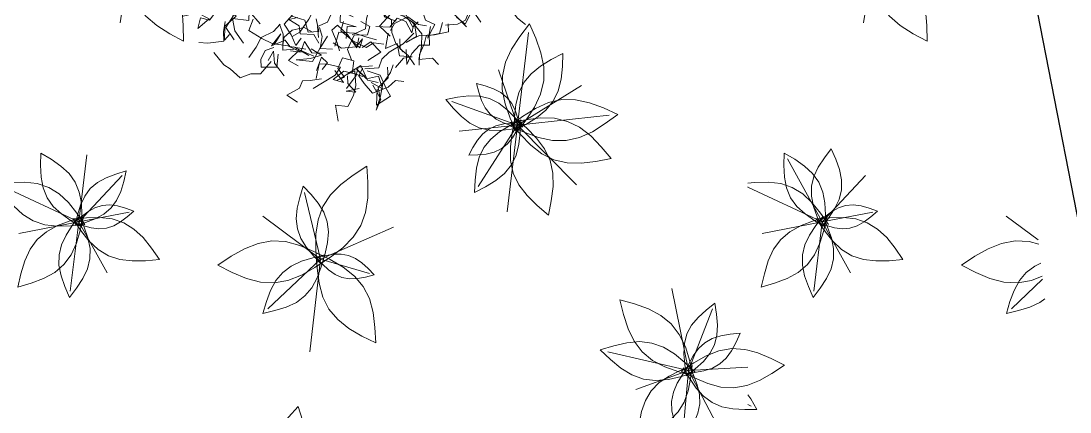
# Model space of a CAD drawing. Header units: metres. Extents: x 0 to 46.1, y -33.1 to 1.9.
# Drawn here: x 40.045 to 42.866, y -11.491 to -10.44 of the extents above; entities that cross this region are included whole.
import ezdxf

# ---------------------------------------------------------------- set-up
doc = ezdxf.new("R2010")
doc.units = ezdxf.units.M
doc.header["$LTSCALE"] = 0.02
doc.layers.add('AB_EXT_MASSIF', color=8, linetype='Continuous', lineweight=9)
doc.layers.add('BLOC_FEUILLAGE', color=7, linetype='Continuous', lineweight=13)
doc.layers.add('ARCHIBOOKS_ARBRE', color=7, linetype='Continuous')
doc.layers.add('SITE', color=7, linetype='Continuous', lineweight=25, true_color=0x000000)

# ---------------------------------------------------------------- blocks, each defined once
blk = doc.blocks.new('AB_ALPHA_7b87773eaf7dd805')
at = {"layer": 'BLOC_FEUILLAGE', "color": 8, "lineweight": 13, "true_color": 0x878787, "transparency": 33554572}
for points in [[(0.6856, -2.087), (0.724, -2.1488), (0.8027, -2.2199), (0.8979, -2.2644), (0.9511, -2.3322), (1.0037, -2.3737)], [(-1.0798, -2.1242), (-1.0538, -2.226), (-1.0174, -2.2642), (-0.9588, -2.3144), (-1.0105, -2.3958), (-0.9555, -2.4784)], [(0.2022, -2.4951), (0.2713, -2.4556), (0.2579, -2.3686), (0.1875, -2.3214), (0.1051, -2.2881), (0.0824, -2.204), (0.1482, -2.1212)], [(0.5395, -2.3249), (0.598, -2.3723), (0.6332, -2.3038), (0.5581, -2.2789), (0.5066, -2.228), (0.5974, -2.1798), (0.6867, -2.1492)], [(0.6451, -2.2207), (0.6787, -2.1616), (0.6843, -2.2291), (0.652, -2.284), (0.7033, -2.3592)], [(-0.9078, -2.2376), (-1.0065, -2.2725), (-0.9416, -2.3182), (-1.0182, -2.3865), (-1.0203, -2.4797), (-0.9856, -2.4425)], [(-0.3892, -2.1875), (-0.4172, -2.2691), (-0.453, -2.338), (-0.5134, -2.427), (-0.5645, -2.4563)], [(-0.1623, -2.4442), (-0.0724, -2.4038), (-0.0655, -2.3367), (-0.0474, -2.2712), (0.0245, -2.2302), (0.0841, -2.2174), (0.1322, -2.2418)], [(0.1351, -2.3515), (0.0545, -2.3229), (0.1079, -2.2435), (0.0863, -2.1975), (0.0037, -2.2019), (-0.0387, -2.229), (-0.0702, -2.2778)], [(0.1819, -2.5573), (0.133, -2.5029), (0.1048, -2.4281), (0.1024, -2.3423), (0.0465, -2.3079), (0.0604, -2.2417)], [(0.5922, -2.2356), (0.623, -2.2889), (0.6017, -2.3451), (0.5464, -2.3722), (0.4651, -2.3791)], [(0.6073, -2.3907), (0.5426, -2.3221), (0.49, -2.2757), (0.5532, -2.258), (0.4805, -2.1925)], [(-1.086, -2.2982), (-1.1209, -2.3464), (-1.1817, -2.3303), (-1.1998, -2.401), (-1.1227, -2.337), (-1.2011, -2.2971), (-1.2983, -2.3176)], [(-0.7807, -2.3694), (-0.8532, -2.284), (-0.8573, -2.3474), (-0.9666, -2.3353), (-0.9507, -2.4168), (-0.8922, -2.4994)], [(-0.6258, -2.272), (-0.5457, -2.2904), (-0.6194, -2.3731), (-0.5723, -2.4433), (-0.5397, -2.5158), (-0.5053, -2.4669)], [(-0.5261, -2.3275), (-0.5884, -2.3407), (-0.5185, -2.3835), (-0.5114, -2.4375), (-0.4184, -2.4427), (-0.3856, -2.4998)], [(-0.568, -2.3178), (-0.4808, -2.3444), (-0.4563, -2.4264), (-0.3864, -2.4217), (-0.404, -2.3365)], [(-0.389, -2.4608), (-0.3941, -2.3871), (-0.3274, -2.3581), (-0.2931, -2.2855)], [(-0.2015, -2.4696), (-0.1946, -2.3879), (-0.135, -2.3905), (-0.2412, -2.3581), (-0.2408, -2.2853), (-0.154, -2.3229)], [(0.0939, -2.4519), (0.023, -2.3854), (0.0987, -2.3028), (0.2017, -2.3121), (0.2454, -2.393), (0.2833, -2.3577)], [(0.0953, -2.4159), (0.1223, -2.368), (0.2137, -2.3222), (0.2842, -2.3749), (0.3373, -2.3837)], [(0.305, -2.2662), (0.332, -2.3457), (0.3954, -2.3739), (0.3444, -2.4663)], [(-1.0152, -2.3534), (-1.027, -2.4237), (-1.0254, -2.4875), (-1.1312, -2.5011), (-1.1918, -2.4951)], [(-0.6462, -2.3727), (-0.6896, -2.4218), (-0.773, -2.4617), (-0.8071, -2.5272), (-0.8564, -2.5955)], [(-0.8273, -2.3378), (-0.8555, -2.4157), (-0.77, -2.4692), (-0.699, -2.5031), (-0.5942, -2.518), (-0.5035, -2.5605), (-0.5751, -2.5518)], [(-0.6495, -2.3733), (-0.6251, -2.4392), (-0.6278, -2.5467), (-0.529, -2.5381), (-0.4519, -2.5822)], [(-0.6279, -2.5098), (-0.6179, -2.4591), (-0.5657, -2.4136), (-0.484, -2.3939), (-0.4292, -2.4258)], [(-0.2947, -2.5398), (-0.3776, -2.5368), (-0.3624, -2.4545), (-0.3807, -2.395)], [(-0.2471, -2.5522), (-0.263, -2.498), (-0.2985, -2.4129), (-0.2601, -2.3797), (-0.1927, -2.4409), (-0.1298, -2.5311), (-0.1166, -2.4649)], [(0.0504, -2.5059), (-0.0149, -2.4974), (-0.0675, -2.5284), (-0.1569, -2.4838), (-0.2387, -2.4176), (-0.2203, -2.3534)], [(-0.1665, -2.6118), (-0.1933, -2.5421), (-0.1472, -2.4465), (-0.0582, -2.4449), (-0.0424, -2.3875), (-0.1032, -2.354)], [(-0.0015, -2.3873), (0.0922, -2.3919), (0.1408, -2.3331), (0.2001, -2.3544), (0.2407, -2.4295), (0.2513, -2.3805)], [(0.3647, -2.3883), (0.3571, -2.4402), (0.3579, -2.5145), (0.2911, -2.5135), (0.24, -2.5703), (0.206, -2.6444), (0.2017, -2.5429)], [(0.4839, -2.3706), (0.486, -2.4233), (0.3921, -2.4451), (0.2922, -2.4493), (0.2249, -2.4811)], [(0.2375, -2.3514), (0.3065, -2.4371), (0.3054, -2.5215), (0.2873, -2.6105), (0.3794, -2.6008), (0.4181, -2.644)], [(0.4467, -2.3616), (0.4265, -2.4357), (0.3364, -2.4532), (0.3219, -2.5077), (0.2905, -2.5753), (0.2894, -2.648)], [(-0.6817, -2.5012), (-0.6415, -2.4366), (-0.7046, -2.518), (-0.6111, -2.4805), (-0.5815, -2.522), (-0.4722, -2.5397)], [(-0.3272, -2.4528), (-0.3793, -2.5347), (-0.4279, -2.6225), (-0.5379, -2.6127), (-0.4413, -2.6036), (-0.3674, -2.5806), (-0.4377, -2.5372)], [(0.0023, -2.4778), (-0.0627, -2.4605), (-0.145, -2.4328), (-0.2501, -2.4251), (-0.2783, -2.5198)], [(0.2521, -2.4333), (0.1805, -2.5041), (0.0866, -2.5601), (0.0373, -2.6072), (0.0168, -2.6665), (-0.077, -2.6732)], [(0.0815, -2.4324), (0.0636, -2.5366), (0.1403, -2.5016), (0.1561, -2.5862), (0.2424, -2.5909), (0.1841, -2.6008), (0.1291, -2.6628)], [(-0.66, -2.5733), (-0.6681, -2.6621), (-0.7728, -2.6621), (-0.7761, -2.6091), (-0.7471, -2.5503), (-0.6876, -2.5287)], [(-0.3345, -2.5672), (-0.4319, -2.5655), (-0.4814, -2.4886), (-0.5038, -2.5509), (-0.5532, -2.5246)], [(-0.2885, -2.4982), (-0.2331, -2.5326), (-0.1352, -2.5248), (-0.0924, -2.4702), (-0.1102, -2.5305), (-0.1615, -2.4873)], [(-0.0949, -2.5296), (-0.037, -2.4916), (0.0303, -2.5605), (-0.0565, -2.6164)], [(0.1585, -2.4713), (0.1602, -2.5387), (0.2149, -2.5826), (0.2571, -2.6465)], [(-0.7053, -2.6238), (-0.7788, -2.7064), (-0.8428, -2.7049), (-0.9144, -2.7321), (-0.981, -2.673), (-1.0247, -2.6459), (-1.091, -2.5623)], [(-0.726, -2.6161), (-0.6903, -2.5527), (-0.6849, -2.6354), (-0.6199, -2.7202)], [(-0.524, -2.6515), (-0.5892, -2.6169), (-0.5161, -2.5444), (-0.4708, -2.5658), (-0.4187, -2.5874)], [(-0.3629, -2.6771), (-0.3282, -2.6313), (-0.3688, -2.595), (-0.4015, -2.6841)], [(-0.1618, -2.7039), (-0.1499, -2.618), (-0.226, -2.5977), (-0.2588, -2.6693), (-0.2133, -2.729), (-0.2626, -2.7489)], [(-0.4047, -2.7378), (-0.3827, -2.639), (-0.3279, -2.6421), (-0.2389, -2.6611), (-0.2766, -2.7147), (-0.3604, -2.7656), (-0.4229, -2.8055)], [(-0.2482, -2.7445), (-0.1683, -2.6903), (-0.1027, -2.6497), (-0.0585, -2.7485), (0.0125, -2.765)], [(-0.0253, -2.6519), (-0.122, -2.6603), (-0.1353, -2.718), (-0.2002, -2.8042)], [(-0.0772, -2.7233), (-0.1325, -2.6753), (-0.0644, -2.7386), (0.0164, -2.7228), (0.043, -2.8072), (-0.0333, -2.7643)], [(-0.0918, -2.6669), (-0.116, -2.7195), (-0.0812, -2.7709), (-0.0244, -2.8351), (0.0802, -2.7958), (0.1306, -2.7514), (0.187, -2.7568)], [(0.1148, -2.6462), (0.0967, -2.6974), (0.0457, -2.7701), (0.0297, -2.8557), (0.0004, -2.949), (0.0317, -2.8768), (-0.0227, -2.7822)], [(0.0762, -2.6605), (0.0807, -2.7318), (0.0125, -2.7972), (0.0282, -2.8774)], [(-0.368, -2.7398), (-0.4447, -2.7507), (-0.4952, -2.7532), (-0.515, -2.8023), (-0.6002, -2.8493), (-0.5299, -2.8956)], [(-0.2779, -2.6832), (-0.2208, -2.7646), (-0.289, -2.7451), (-0.2168, -2.6871), (-0.1374, -2.7085), (-0.0898, -2.7249)], [(-0.1992, -2.7136), (-0.1426, -2.6869), (-0.1361, -2.7852), (-0.1515, -2.8509), (-0.1908, -2.9251), (-0.2733, -2.9159), (-0.2559, -3.0246)], [(-0.193, -2.719), (-0.191, -2.7718), (-0.1365, -2.8301), (-0.2024, -2.8234), (-0.1137, -2.8049)], [(-0.0615, -2.6862), (0.0269, -2.7142), (0.0688, -2.8087), (0.0962, -2.8566), (0.0018, -2.9164), (0.0067, -2.8095)]]:
    blk.add_lwpolyline(points, dxfattribs=at)

msp = doc.modelspace()

# ---------------------------------------------------------------- linework, layer by layer
at = {"layer": 'AB_EXT_MASSIF', "lineweight": 9, "true_color": 0x606060, "transparency": 33554597}
for points in [[(40.3293, -10.2423), (40.3668, -10.2628), (40.4014, -10.285), (40.4309, -10.3103), (40.4536, -10.3396), (40.4691, -10.3734), (40.4777, -10.4113), (40.4812, -10.4523), (40.4819, -10.495), (40.4445, -10.4745), (40.4098, -10.4523), (40.3804, -10.427), (40.3576, -10.3976), (40.3422, -10.3639), (40.3335, -10.326), (40.33, -10.285), (40.3293, -10.2423)], [(42.3293, -10.2423), (42.3668, -10.2628), (42.4014, -10.285), (42.4309, -10.3103), (42.4536, -10.3396), (42.4691, -10.3734), (42.4777, -10.4113), (42.4812, -10.4523), (42.4819, -10.495), (42.4445, -10.4745), (42.4098, -10.4523), (42.3804, -10.427), (42.3576, -10.3976), (42.3422, -10.3639), (42.3335, -10.326), (42.33, -10.285), (42.3293, -10.2423)], [(40.34, -10.26), (40.3111, -10.4453)], [(42.34, -10.26), (42.3111, -10.4453)], [(41.3776, -10.7405), (41.3606, -10.7014), (41.3469, -10.6626), (41.3392, -10.6246), (41.3394, -10.5875), (41.348, -10.5514), (41.3644, -10.5162), (41.3868, -10.4818), (41.4124, -10.4477), (41.4293, -10.4869), (41.443, -10.5256), (41.4507, -10.5636), (41.4506, -10.6007), (41.442, -10.6368), (41.4256, -10.672), (41.4032, -10.7064), (41.3776, -10.7405)], [(41.38, -10.72), (41.4096, -10.4712)], [(41.3708, -10.7345), (41.3722, -10.699), (41.3759, -10.6651), (41.3839, -10.6338), (41.3974, -10.606), (41.4168, -10.5821), (41.4418, -10.5617), (41.471, -10.5439), (41.5025, -10.5277), (41.5011, -10.5631), (41.4974, -10.5971), (41.4894, -10.6284), (41.476, -10.6561), (41.4565, -10.6801), (41.4315, -10.7005), (41.4023, -10.7182), (41.3708, -10.7345)], [(41.38, -10.72), (41.3292, -10.5718)], [(41.3883, -10.7284), (41.3647, -10.722), (41.3425, -10.7143), (41.3227, -10.7042), (41.3062, -10.6909), (41.2931, -10.6741), (41.2832, -10.6542), (41.2757, -10.6319), (41.2697, -10.6083), (41.2932, -10.6146), (41.3155, -10.6224), (41.3352, -10.6325), (41.3518, -10.6458), (41.3649, -10.6625), (41.3748, -10.6824), (41.3822, -10.7048), (41.3883, -10.7284)], [(41.38, -10.72), (41.5519, -10.6135)], [(41.3945, -10.7252), (41.3632, -10.731), (41.3328, -10.7345), (41.3038, -10.7338), (41.2769, -10.7276), (41.252, -10.7153), (41.2292, -10.6975), (41.2078, -10.6755), (41.1873, -10.6512), (41.2186, -10.6454), (41.2491, -10.6419), (41.278, -10.6426), (41.305, -10.6488), (41.3298, -10.6611), (41.3526, -10.6788), (41.374, -10.7009), (41.3945, -10.7252)], [(41.38, -10.72), (41.2039, -10.6571)], [(41.3597, -10.7222), (41.3937, -10.6972), (41.4281, -10.6754), (41.4632, -10.6596), (41.499, -10.6515), (41.5358, -10.6519), (41.5734, -10.66), (41.6116, -10.674), (41.6501, -10.6913), (41.6161, -10.7163), (41.5817, -10.738), (41.5466, -10.7539), (41.5108, -10.7619), (41.474, -10.7616), (41.4364, -10.7535), (41.3982, -10.7394), (41.3597, -10.7222)], [(41.38, -10.72), (41.6269, -10.6938)], [(41.38, -10.72), (41.2236, -10.7366)], [(41.3899, -10.7139), (41.3786, -10.735), (41.3664, -10.7546), (41.3524, -10.7713), (41.3361, -10.7842), (41.3172, -10.7931), (41.296, -10.7982), (41.2731, -10.8004), (41.2491, -10.8011), (41.2604, -10.78), (41.2726, -10.7604), (41.2866, -10.7437), (41.3029, -10.7308), (41.3218, -10.7219), (41.343, -10.7168), (41.3659, -10.7146), (41.3899, -10.7139)], [(41.3887, -10.7064), (41.3873, -10.7397), (41.3838, -10.7717), (41.3763, -10.8012), (41.3636, -10.8273), (41.3453, -10.8499), (41.3218, -10.8691), (41.2943, -10.8858), (41.2646, -10.9011), (41.266, -10.8677), (41.2695, -10.8358), (41.2769, -10.8063), (41.2896, -10.7802), (41.308, -10.7576), (41.3315, -10.7384), (41.359, -10.7217), (41.3887, -10.7064)], [(41.38, -10.72), (41.2745, -10.8855)], [(41.38, -10.72), (41.3522, -10.9536)], [(41.361, -10.7132), (41.4019, -10.7056), (41.4418, -10.701), (41.4796, -10.7019), (41.5149, -10.7101), (41.5473, -10.7261), (41.5772, -10.7494), (41.6051, -10.7782), (41.632, -10.81), (41.5911, -10.8176), (41.5512, -10.8222), (41.5134, -10.8212), (41.4781, -10.8131), (41.4457, -10.7971), (41.4158, -10.7738), (41.3879, -10.745), (41.361, -10.7132)], [(41.3737, -10.7017), (41.4039, -10.7278), (41.4311, -10.7549), (41.453, -10.7838), (41.468, -10.8151), (41.4754, -10.849), (41.4758, -10.8853), (41.4709, -10.9234), (41.4631, -10.9625), (41.433, -10.9364), (41.4058, -10.9093), (41.3838, -10.8804), (41.3689, -10.8491), (41.3615, -10.8152), (41.3611, -10.7789), (41.366, -10.7408), (41.3737, -10.7017)], [(41.38, -10.72), (41.5384, -10.8804)], [(40.2077, -10.9939), (40.1795, -10.9771), (40.1535, -10.959), (40.1315, -10.9387), (40.1149, -10.9155), (40.104, -10.889), (40.0984, -10.8597), (40.0969, -10.828), (40.0975, -10.7952), (40.1258, -10.812), (40.1518, -10.8301), (40.1737, -10.8504), (40.1904, -10.8736), (40.2013, -10.9), (40.2069, -10.9294), (40.2084, -10.9611), (40.2077, -10.9939)], [(40.2, -10.98), (40.222, -10.8004)], [(42.2077, -10.9939), (42.1795, -10.9771), (42.1535, -10.959), (42.1315, -10.9387), (42.1149, -10.9155), (42.104, -10.889), (42.0984, -10.8597), (42.0969, -10.828), (42.0975, -10.7952), (42.1258, -10.812), (42.1518, -10.8301), (42.1737, -10.8504), (42.1904, -10.8736), (42.2013, -10.9), (42.2069, -10.9294), (42.2084, -10.9611), (42.2077, -10.9939)], [(42.1982, -10.9948), (42.1861, -10.9665), (42.1763, -10.9385), (42.1708, -10.911), (42.171, -10.8842), (42.1773, -10.8582), (42.1892, -10.8328), (42.2055, -10.808), (42.2241, -10.7835), (42.2362, -10.8118), (42.246, -10.8398), (42.2515, -10.8673), (42.2513, -10.8941), (42.245, -10.9201), (42.2331, -10.9454), (42.2168, -10.9703), (42.1982, -10.9948)], [(40.8406, -11.0988), (40.8379, -11.0555), (40.8381, -11.0137), (40.8438, -10.9746), (40.8567, -10.9392), (40.8773, -10.9076), (40.9051, -10.8795), (40.9384, -10.8543), (40.9747, -10.8305), (40.9774, -10.8738), (40.9772, -10.9156), (40.9715, -10.9546), (40.9586, -10.9901), (40.938, -11.0217), (40.9102, -11.0497), (40.8769, -11.075), (40.8406, -11.0988)], [(42.2, -10.98), (42.1064, -10.8111)], [(40.1904, -10.9903), (40.1969, -10.962), (40.2049, -10.9352), (40.216, -10.9112), (40.231, -10.8909), (40.2502, -10.8745), (40.2734, -10.8618), (40.2995, -10.8519), (40.3273, -10.8435), (40.3209, -10.8718), (40.3128, -10.8986), (40.3017, -10.9226), (40.2867, -10.9429), (40.2675, -10.9593), (40.2444, -10.972), (40.2182, -10.9819), (40.1904, -10.9903)], [(40.2, -10.98), (40.3163, -10.8552)], [(42.2, -10.98), (42.3163, -10.8552)], [(40, -10.8759), (40.018, -10.8742), (40.0543, -10.8734), (40.0883, -10.8775), (40.1194, -10.8878), (40.1473, -10.905), (40.1723, -10.9285), (40.195, -10.9568), (40.2165, -10.9877)], [(40.2, -10.98), (40, -10.8867)], [(40.8535, -11.0947), (40.8319, -11.0721), (40.8127, -11.0489), (40.7977, -11.0247), (40.7884, -10.9991), (40.7852, -10.9721), (40.7875, -10.9437), (40.7942, -10.9143), (40.8032, -10.8844), (40.8248, -10.907), (40.844, -10.9302), (40.859, -10.9544), (40.8683, -10.98), (40.8716, -11.007), (40.8692, -11.0354), (40.8625, -11.0648), (40.8535, -11.0947)], [(42, -10.8867), (41.9993, -10.8864)], [(42, -10.8759), (42.018, -10.8742), (42.0543, -10.8734), (42.0883, -10.8775), (42.1194, -10.8878), (42.1473, -10.905), (42.1723, -10.9285), (42.195, -10.9568), (42.2165, -10.9877)], [(42.2, -10.98), (42, -10.8867)], [(40.2165, -10.9877), (40.179, -10.9911), (40.1427, -10.9919), (40.1087, -10.9879), (40.0776, -10.9775), (40.0497, -10.9603), (40.0247, -10.9369), (40.002, -10.9086), (40, -10.9057)], [(40.85, -11.08), (40.8072, -10.9012)], [(40.1888, -10.9822), (40.2065, -10.9667), (40.2245, -10.953), (40.2432, -10.9426), (40.2627, -10.9364), (40.283, -10.9348), (40.3042, -10.9375), (40.3261, -10.9435), (40.3482, -10.9512), (40.3306, -10.9666), (40.3126, -10.9803), (40.2939, -10.9908), (40.2744, -10.997), (40.2541, -10.9985), (40.2329, -10.9958), (40.211, -10.9899), (40.1888, -10.9822)], [(42.1888, -10.9822), (42.2065, -10.9667), (42.2245, -10.953), (42.2432, -10.9426), (42.2627, -10.9364), (42.283, -10.9348), (42.3042, -10.9375), (42.3261, -10.9435), (42.3482, -10.9512), (42.3306, -10.9666), (42.3126, -10.9803), (42.2939, -10.9908), (42.2744, -10.997), (42.2541, -10.9985), (42.2329, -10.9958), (42.211, -10.9899), (42.1888, -10.9822)], [(40.2124, -10.9668), (40.2041, -11.0032), (40.1937, -11.0378), (40.1794, -11.0687), (40.1601, -11.0949), (40.1353, -11.116), (40.1054, -11.1324), (40.0717, -11.1452), (40.0359, -11.156), (40.0442, -11.1195), (40.0546, -11.085), (40.0689, -11.054), (40.0882, -11.0278), (40.113, -11.0067), (40.1428, -10.9904), (40.1765, -10.9776), (40.2124, -10.9668)], [(40.2019, -10.9647), (40.2144, -10.994), (40.2246, -11.023), (40.2302, -11.0514), (40.23, -11.0792), (40.2235, -11.1061), (40.2111, -11.1324), (40.1943, -11.1581), (40.175, -11.1835), (40.1625, -11.1542), (40.1523, -11.1252), (40.1467, -11.0967), (40.1469, -11.069), (40.1534, -11.042), (40.1658, -11.0158), (40.1826, -10.9901), (40.2019, -10.9647)], [(40.1837, -10.9724), (40.2207, -10.969), (40.2566, -10.9682), (40.2902, -10.9722), (40.321, -10.9824), (40.3485, -10.9994), (40.3732, -11.0226), (40.3957, -11.0506), (40.4169, -11.0811), (40.3799, -11.0845), (40.344, -11.0853), (40.3104, -11.0813), (40.2796, -11.0711), (40.252, -11.0541), (40.2274, -11.0309), (40.2049, -11.0029), (40.1837, -10.9724)], [(40.2, -10.98), (40.3355, -10.9537)], [(40.85, -11.08), (40.695, -10.9651)], [(42.2124, -10.9668), (42.2041, -11.0032), (42.1937, -11.0378), (42.1794, -11.0687), (42.1601, -11.0949), (42.1353, -11.116), (42.1054, -11.1324), (42.0717, -11.1452), (42.0359, -11.156), (42.0442, -11.1195), (42.0546, -11.085), (42.0689, -11.054), (42.0882, -11.0278), (42.113, -11.0067), (42.1428, -10.9904), (42.1765, -10.9776), (42.2124, -10.9668)], [(42.2019, -10.9647), (42.2144, -10.994), (42.2246, -11.023), (42.2302, -11.0514), (42.23, -11.0792), (42.2235, -11.1061), (42.2111, -11.1324), (42.1943, -11.1581), (42.175, -11.1835), (42.1625, -11.1542), (42.1523, -11.1252), (42.1467, -11.0967), (42.1469, -11.069), (42.1534, -11.042), (42.1658, -11.0158), (42.1826, -10.9901), (42.2019, -10.9647)], [(42.1837, -10.9724), (42.2207, -10.969), (42.2566, -10.9682), (42.2902, -10.9722), (42.321, -10.9824), (42.3485, -10.9994), (42.3732, -11.0226), (42.3957, -11.0506), (42.4169, -11.0811), (42.3799, -11.0845), (42.344, -11.0853), (42.3104, -11.0813), (42.2796, -11.0711), (42.252, -11.0541), (42.2274, -11.0309), (42.2049, -11.0029), (42.1837, -10.9724)], [(42.2, -10.98), (42.3355, -10.9537)], [(42.781, -11.0288), (42.695, -10.9651)], [(40.2, -10.98), (40.0384, -11.0114)], [(40.2, -10.98), (40.1772, -11.166)], [(40.2, -10.98), (40.2762, -11.1174)], [(40.85, -11.08), (41.0463, -10.9948)], [(42.2, -10.98), (42.0384, -11.0114)], [(42.2, -10.98), (42.1772, -11.166)], [(42.2, -10.98), (42.2762, -11.1174)], [(40.8708, -11.0787), (40.835, -11.1025), (40.799, -11.1231), (40.7627, -11.1375), (40.7259, -11.144), (40.6886, -11.142), (40.6508, -11.132), (40.6126, -11.116), (40.5742, -11.0966), (40.61, -11.0728), (40.646, -11.0523), (40.6823, -11.0379), (40.7191, -11.0314), (40.7564, -11.0334), (40.7942, -11.0434), (40.8324, -11.0594), (40.8708, -11.0787)], [(42.7918, -11.1259), (42.7627, -11.1375), (42.7259, -11.144), (42.6886, -11.142), (42.6508, -11.132), (42.6126, -11.116), (42.5742, -11.0966), (42.61, -11.0728), (42.646, -11.0523), (42.6823, -11.0379), (42.7191, -11.0314), (42.7564, -11.0334), (42.7822, -11.0402)], [(40.8616, -11.069), (40.8523, -11.1007), (40.8412, -11.1306), (40.827, -11.1571), (40.8085, -11.1792), (40.7854, -11.1965), (40.7582, -11.2093), (40.7277, -11.2187), (40.6955, -11.2263), (40.7049, -11.1946), (40.7159, -11.1647), (40.7302, -11.1382), (40.7487, -11.1161), (40.7717, -11.0988), (40.799, -11.086), (40.8294, -11.0766), (40.8616, -11.069)], [(40.85, -11.08), (40.7088, -11.2137)], [(40.85, -11.08), (40.8214, -11.3295)], [(40.8388, -11.063), (40.8765, -11.0817), (40.9115, -11.1021), (40.9415, -11.1259), (40.965, -11.1539), (40.9816, -11.1865), (40.9916, -11.2235), (40.9967, -11.2637), (40.9991, -11.3057), (40.9614, -11.287), (40.9264, -11.2665), (40.8964, -11.2428), (40.8728, -11.2148), (40.8563, -11.1822), (40.8463, -11.1452), (40.8412, -11.105), (40.8388, -11.063)], [(40.8391, -11.0768), (40.8619, -11.0712), (40.8842, -11.0674), (40.9055, -11.0668), (40.9255, -11.0703), (40.9443, -11.0783), (40.9618, -11.0905), (40.9784, -11.1059), (40.9944, -11.1229), (40.9717, -11.1284), (40.9494, -11.1322), (40.9281, -11.1329), (40.908, -11.1293), (40.8893, -11.1213), (40.8718, -11.1092), (40.8552, -11.0938), (40.8391, -11.0768)], [(40.85, -11.08), (40.982, -11.1192)], [(42.7985, -11.1867), (42.7854, -11.1965), (42.7582, -11.2093), (42.7277, -11.2187), (42.6955, -11.2263), (42.7049, -11.1946), (42.7159, -11.1647), (42.7302, -11.1382), (42.7487, -11.1161), (42.7717, -11.0988), (42.7879, -11.0912)], [(42.7927, -11.1343), (42.7088, -11.2137)], [(41.84, -11.38), (41.7957, -11.1593)], [(41.8539, -11.3944), (41.8142, -11.3832), (41.7767, -11.3698), (41.7435, -11.3523), (41.7157, -11.3296), (41.6938, -11.3011), (41.6774, -11.2673), (41.6653, -11.2294), (41.6554, -11.1893), (41.6951, -11.2005), (41.7325, -11.2139), (41.7658, -11.2314), (41.7936, -11.2541), (41.8154, -11.2826), (41.8318, -11.3164), (41.844, -11.3543), (41.8539, -11.3944)], [(41.8347, -11.3937), (41.83, -11.3637), (41.8275, -11.3346), (41.829, -11.307), (41.8358, -11.2815), (41.8481, -11.2582), (41.8657, -11.237), (41.8873, -11.2173), (41.9111, -11.1984), (41.9157, -11.2284), (41.9182, -11.2575), (41.9167, -11.285), (41.91, -11.3106), (41.8976, -11.3339), (41.88, -11.3551), (41.8584, -11.3748), (41.8347, -11.3937)], [(41.84, -11.38), (41.905, -11.214)], [(41.8295, -11.3876), (41.8404, -11.3632), (41.8524, -11.3405), (41.8666, -11.3208), (41.8837, -11.3052), (41.9039, -11.2938), (41.927, -11.2865), (41.9523, -11.2821), (41.9788, -11.2795), (41.968, -11.3039), (41.956, -11.3266), (41.9418, -11.3462), (41.9247, -11.3619), (41.9045, -11.3732), (41.8814, -11.3806), (41.8561, -11.3849), (41.8295, -11.3876)], [(41.8579, -11.3842), (41.8216, -11.3953), (41.786, -11.4035), (41.7517, -11.4065), (41.7189, -11.4028), (41.6879, -11.3916), (41.6585, -11.3736), (41.6303, -11.3504), (41.6027, -11.3244), (41.639, -11.3133), (41.6745, -11.3051), (41.7089, -11.302), (41.7417, -11.3058), (41.7727, -11.317), (41.8021, -11.335), (41.8303, -11.3582), (41.8579, -11.3842)], [(41.84, -11.38), (41.6231, -11.3292)], [(41.8206, -11.3811), (41.8541, -11.359), (41.8879, -11.3399), (41.9219, -11.3266), (41.9564, -11.3207), (41.9913, -11.3228), (42, -11.3251)], [(42, -11.3251), (42.0266, -11.3323), (42.0623, -11.3474), (42.0981, -11.3657), (42.0645, -11.3878), (42.0308, -11.4068), (42, -11.4189)], [(41.8504, -11.3666), (41.8458, -11.4013), (41.8391, -11.4343), (41.8284, -11.4643), (41.8127, -11.4903), (41.7915, -11.512), (41.7651, -11.5298), (41.7348, -11.5446), (41.7024, -11.5577), (41.707, -11.5231), (41.7137, -11.4901), (41.7244, -11.4601), (41.7401, -11.4341), (41.7613, -11.4123), (41.7877, -11.3945), (41.818, -11.3798), (41.8504, -11.3666)], [(41.8412, -11.366), (41.8536, -11.3923), (41.8638, -11.4184), (41.8698, -11.4442), (41.8705, -11.4695), (41.8654, -11.4943), (41.855, -11.5186), (41.8404, -11.5426), (41.8237, -11.5663), (41.8113, -11.54), (41.8011, -11.5139), (41.7951, -11.4881), (41.7944, -11.4628), (41.7995, -11.438), (41.8099, -11.4137), (41.8245, -11.3897), (41.8412, -11.366)], [(41.84, -11.38), (42, -11.3711)], [(41.84, -11.38), (41.698, -11.4304)], [(42, -11.4189), (41.9967, -11.4202), (41.9622, -11.4261), (41.9273, -11.424), (41.892, -11.4145), (41.8564, -11.3993), (41.8206, -11.3811)], [(41.84, -11.38), (41.8251, -11.5503)], [(42, -11.4848), (41.9913, -11.4848), (41.9596, -11.483), (41.9302, -11.4771), (41.9039, -11.466), (41.8807, -11.449), (41.8606, -11.4268), (41.8427, -11.4006), (41.8261, -11.3721)], [(41.84, -11.38), (41.9419, -11.574)], [(42, -11.4448), (42.0077, -11.456), (42.0243, -11.4845), (42, -11.4848)], [(40.7362, -11.7383), (40.7239, -11.7017), (40.7145, -11.6657), (40.7104, -11.6307), (40.7133, -11.5972), (40.7238, -11.5652), (40.7413, -11.5347), (40.7641, -11.5053), (40.7899, -11.4765), (40.8022, -11.5131), (40.8116, -11.5491), (40.8157, -11.5841), (40.8128, -11.6176), (40.8023, -11.6495), (40.7848, -11.6801), (40.762, -11.7095), (40.7362, -11.7383)], [(42, -11.4707), (42.0084, -11.4755)]]:
    msp.add_lwpolyline(points, dxfattribs=at)
at = {"layer": 'SITE'}
msp.add_lwpolyline([(0, 0), (6.0974, -31.3132), (45.3602, -23.6679), (40.7508, 0), (0, 0)], close=True, dxfattribs=at)

# ---------------------------------------------------------------- block references
at = {"layer": 'ARCHIBOOKS_ARBRE', "transparency": 33554687, "xscale": 0.4, "yscale": 0.4}
msp.add_blockref('AB_ALPHA_7b87773eaf7dd805', (41, -9.5), dxfattribs=at)

doc.saveas('drawing.dxf')
